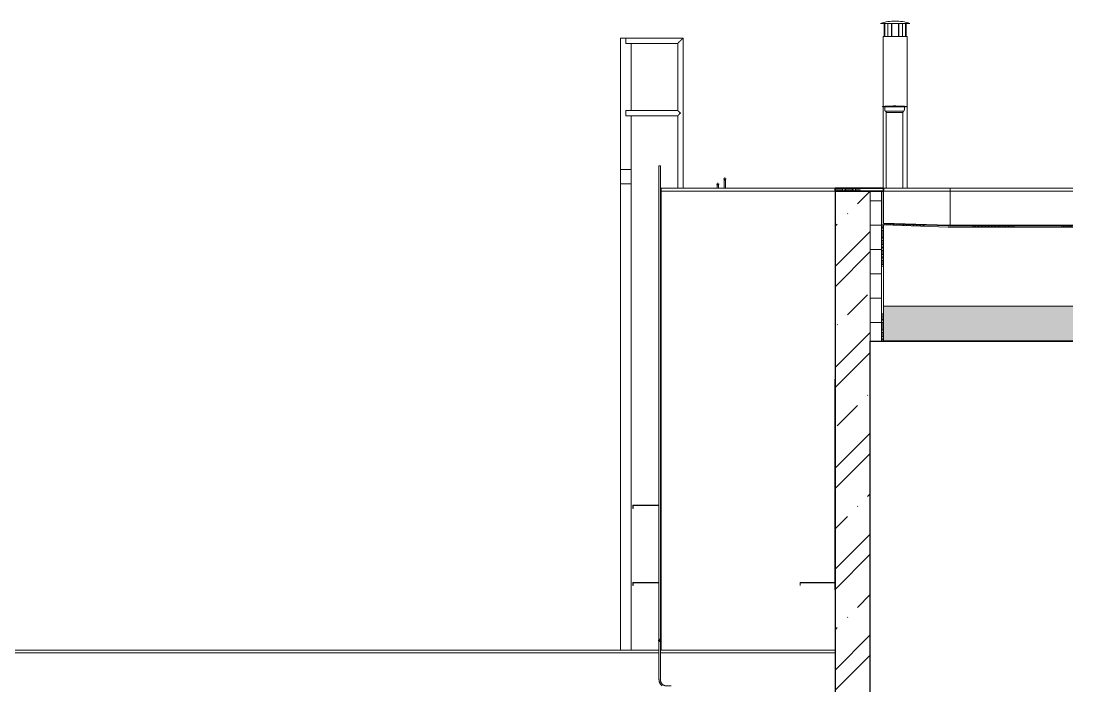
# Model space of a CAD drawing. Header units: millimetres. Extents: x -20192 to 462224, y -45352 to 20466.
# Drawn here: x 83014 to 90508, y 4685 to 9421 of the extents above; entities that cross this region are included whole.
import ezdxf

# ---------------------------------------------------------------- set-up
doc = ezdxf.new("R2010")
doc.units = ezdxf.units.MM
for name, color, linetype, lineweight in [('A-GLAZ', 151, 'Continuous', 9), ('A-ROOF', 132, 'Continuous', 9), ('A-ROOF-PATT', 132, 'Continuous', 35), ('A-WALL', 113, 'Continuous', 9), ('A-WALL-PATT', 111, 'Continuous', 25), ('E-POWR-CNDT', 130, 'Continuous', 9), ('E-POWR-CNTR', 130, 'Continuous', 9), ('E-POWR-DROP', 130, 'Continuous', 9), ('M-HVAC-CDFF', 50, 'Continuous', 9), ('Q-SPCQ', 91, 'Continuous', 9)]:
    doc.layers.add(name, color=color, linetype=linetype, lineweight=lineweight)

# ---------------------------------------------------------------- blocks, each defined once
blk = doc.blocks.new('OKNO_1k_nadsvetlik - OKNO_1k_nadsvetlik_1200 x 1500-1969479-VB3-V-Bourání')
at = {"layer": 'A-GLAZ'}
blk.add_line((18477.2, 2020), (18477.2, 3520), dxfattribs=at)
blk = doc.blocks.new('parapet_ext - parapet_ext-1802071-VB3-V-Bourání')
at = {"layer": 'Q-SPCQ'}
for p, q in [((18477.2, 2072), (18228.2, 2072)), ((18228.2, 2072), (18228.2, 2050)), ((18228.2, 2050), (18230.2, 2050)), ((18230.2, 2070), (18477.2, 2070)), ((18230.2, 2050), (18230.2, 2070))]:
    blk.add_line(p, q, dxfattribs=at)
blk = doc.blocks.new('OKNO_1k - OKNO_1k_900x1000-2034294-VB3-V-Bourání')
at = {"layer": 'A-GLAZ'}
blk.add_line((17237.3, 5920), (17237.3, 6920), dxfattribs=at)
blk = doc.blocks.new('parapet_ext - parapet_ext-1802001-VB3-V-Bourání')
at = {"layer": 'Q-SPCQ'}
for p, q in [((17224, 5972), (17038.3, 5972)), ((17038.3, 5972), (17038.3, 5950)), ((17038.3, 5950), (17040.3, 5950)), ((17040.3, 5970), (17224, 5970)), ((17040.3, 5950), (17040.3, 5970)), ((17237.3, 5972), (17233.5, 5972)), ((17233.5, 5970), (17237.3, 5970))]:
    blk.add_line(p, q, dxfattribs=at)
blk = doc.blocks.new('OKNO_2k_ - OKNO_2k_2400 x 1500-1963719-VB3-V-Bourání')
at = {"layer": 'A-GLAZ'}
blk.add_line((17237.3, 5370), (17237.3, 5920), dxfattribs=at)
blk = doc.blocks.new('parapet_ext - parapet_ext-1801991-VB3-V-Bourání')
at = {"layer": 'Q-SPCQ'}
for p, q in [((17223.9, 5422), (17038.3, 5422)), ((17038.3, 5422), (17038.3, 5400)), ((17038.3, 5400), (17040.3, 5400)), ((17040.3, 5420), (17223.9, 5420)), ((17040.3, 5400), (17040.3, 5420)), ((17237.3, 5422), (17233.5, 5422)), ((17233.5, 5420), (17237.3, 5420))]:
    blk.add_line(p, q, dxfattribs=at)
blk = doc.blocks.new('Žebřík - Standardní-1244347-VB3-V-Bourání')
at = {"layer": 'Q-SPCQ', "color": 41}
for p, q in [((16950.2, 8363.3), (16950.2, 9300)), ((16988.3, 9300), (16950.2, 9300)), ((17395.1, 9300), (16988.3, 9300)), ((16988.3, 9300), (16988.3, 9261.9)), ((17395.1, 8230), (17395.1, 9300)), ((16988.3, 9261.9), (17357, 9261.9)), ((17026.4, 9261.9), (17026.4, 8784)), ((17357, 9261.9), (17357, 8784)), ((17357, 8784), (16988.3, 8784)), ((16988.3, 8784), (16988.3, 8765)), ((16988.3, 8765), (16988.3, 8746)), ((16988.3, 8746), (17357, 8746)), ((17026.4, 8746), (17026.4, 8363.3)), ((17357, 8746), (17357, 8230)), ((16950.2, 8261.7), (16950.2, 8363.3)), ((16950.2, 8363.3), (17026.4, 8363.3)), ((17026.4, 8363.3), (17026.4, 8261.7)), ((16950.2, 4940), (16950.2, 8261.7)), ((16950.2, 8261.7), (17026.4, 8261.7)), ((17026.4, 8261.7), (17026.4, 4940))]:
    blk.add_line(p, q, dxfattribs=at)
for points, knots in [([(17395.1, 9300), (17395.1, 9300), (17394.8, 9299.7), (17393.7, 9298.6), (17392.6, 9297.5), (17391.4, 9296.3), (17390.4, 9295.3), (17389.2, 9294.1), (17387.7, 9292.6), (17385.9, 9290.8), (17384.5, 9289.4), (17383.3, 9288.2), (17382.2, 9287.1), (17381, 9285.9), (17379.8, 9284.7), (17378.5, 9283.4), (17377.3, 9282.2), (17376, 9280.9), (17374.8, 9279.7), (17373.6, 9278.5), (17372.3, 9277.2), (17371.1, 9276), (17369.9, 9274.8), (17368.7, 9273.7), (17367.6, 9272.5), (17366.5, 9271.4), (17365.5, 9270.4), (17364.1, 9269), (17362.8, 9267.8), (17361.7, 9266.6), (17360.7, 9265.6), (17359.5, 9264.4), (17358.4, 9263.3), (17357.3, 9262.2), (17357, 9261.9), (17357, 9261.9)], [0, 0, 0, 0, 0.083333, 0.125, 0.166667, 0.208333, 0.229167, 0.25, 0.291667, 0.333333, 0.354167, 0.375, 0.395833, 0.416667, 0.4375, 0.458333, 0.479167, 0.5, 0.520833, 0.541667, 0.5625, 0.583333, 0.604167, 0.625, 0.645833, 0.666667, 0.6875, 0.708333, 0.75, 0.770833, 0.791667, 0.833333, 0.875, 0.916667, 1, 1, 1, 1]), ([(17376, 8765), (17374.8, 8766.2), (17372.4, 8768.7), (17369.4, 8771.7), (17367.3, 8773.7), (17366.2, 8774.8), (17365.4, 8775.7), (17364.6, 8776.5), (17363.7, 8777.3), (17363, 8778.1), (17362.2, 8778.8), (17361.5, 8779.5), (17360.8, 8780.2), (17360.1, 8780.9), (17359.6, 8781.5), (17359, 8782.1), (17358.5, 8782.6), (17358, 8783), (17357.7, 8783.4), (17357.4, 8783.7), (17357.1, 8784), (17357, 8784), (17357, 8784)], [0, 0, 0, 0, 0.142857, 0.285714, 0.357143, 0.392857, 0.428571, 0.464286, 0.5, 0.535714, 0.571429, 0.607143, 0.642857, 0.678571, 0.714286, 0.75, 0.785714, 0.821429, 0.857143, 0.892857, 0.928571, 1, 1, 1, 1]), ([(17357, 8746), (17357, 8746), (17357.1, 8746), (17357.4, 8746.3), (17357.7, 8746.6), (17358, 8747), (17358.5, 8747.4), (17359, 8747.9), (17359.6, 8748.5), (17360.1, 8749.1), (17360.8, 8749.8), (17361.5, 8750.5), (17362.2, 8751.2), (17363, 8751.9), (17364, 8753), (17365.1, 8754), (17366.2, 8755.2), (17367.3, 8756.3), (17369.4, 8758.3), (17372.4, 8761.3), (17374.8, 8763.8), (17376, 8765)], [0, 0, 0, 0, 0.071429, 0.107143, 0.142857, 0.178571, 0.214286, 0.25, 0.285714, 0.321429, 0.357143, 0.392857, 0.428571, 0.464286, 0.5, 0.571429, 0.607143, 0.642857, 0.714286, 0.857143, 1, 1, 1, 1])]:
    blk.add_open_spline(points, degree=3, knots=knots, dxfattribs=at)
blk = doc.blocks.new('Komín1 - Komín1-1879209-VB3-V-Bourání')
at = {"layer": 'M-HVAC-CDFF'}
for p, q in [((18803.6, 9404.3), (18905.9, 9404.3)), ((18826.5, 9404.3), (18826.5, 9310)), ((18831.5, 9310), (18831.5, 9404.3)), ((18853.2, 9310), (18853.2, 9404.3)), ((18879.2, 9404.3), (18879.2, 9310)), ((18881.7, 9310), (18881.7, 9404.3)), ((18905.9, 9404.3), (19008.2, 9404.3)), ((18930.1, 9310), (18930.1, 9404.3)), ((18932.6, 9310), (18932.6, 9404.3)), ((18958.5, 9404.3), (18958.5, 9310)), ((18980.2, 9310), (18980.2, 9404.3)), ((18985.2, 9310), (18985.2, 9404.3)), ((18820.9, 9310), (18820.9, 8230)), ((18905.9, 9310), (18820.9, 9310)), ((18990.9, 9310), (18905.9, 9310)), ((18990.9, 8230), (18990.9, 9310))]:
    blk.add_line(p, q, dxfattribs=at)
at = {"layer": 'M-HVAC-CDFF', "flags": 128}
for points in [[(18802, 9404.3), (18814.8, 9408.2), (18827.7, 9411.6), (18840.7, 9414.5), (18853.8, 9416.8), (18867.1, 9418.6), (18880.3, 9419.9), (18893.7, 9420.7), (18905.9, 9420.9)], [(18905.9, 9420.9), (18919.2, 9420.6), (18932.5, 9419.8), (18945.8, 9418.5), (18959, 9416.6), (18972.2, 9414.2), (18985.2, 9411.3), (18998.1, 9407.9), (19009.7, 9404.3)]]:
    blk.add_lwpolyline(points, dxfattribs=at)
blk = doc.blocks.new('Komín2 - Komín2-1880273-VB3-V-Bourání')
at = {"layer": 'M-HVAC-CDFF'}
for p, q in [((18817.7, 8810), (18901.4, 8810)), ((18817.7, 8810), (18827.8, 8810)), ((18831.4, 8812.7), (18901.4, 8812.7)), ((18831.4, 8810), (18831.4, 8789.5)), ((18836.6, 8778.5), (18901.4, 8778.5)), ((18841.4, 8770), (18841.4, 8230)), ((18842.5, 8770), (18841.4, 8770)), ((18854.1, 8770), (18843.4, 8770)), ((18855.8, 8770), (18854.5, 8770)), ((18874, 8770), (18855.8, 8770)), ((18877.6, 8770), (18874, 8770)), ((18901.4, 8770), (18877.6, 8770)), ((18892.3, 8815.4), (18901.4, 8815.4)), ((18901.4, 8815.4), (18910.4, 8815.4)), ((18901.4, 8812.7), (18922.8, 8812.7)), ((18901.4, 8810), (18985.1, 8810)), ((18901.4, 8778.5), (18966.1, 8778.5)), ((18925.2, 8770), (18901.4, 8770)), ((18928.8, 8770), (18925.1, 8770)), ((18947, 8770), (18928.7, 8770)), ((18933.3, 8812.7), (18971.4, 8812.7)), ((18948.3, 8770), (18946.9, 8770)), ((18959.3, 8770), (18948.7, 8770)), ((18961.4, 8770), (18960.3, 8770)), ((18961.4, 8230), (18961.4, 8770)), ((18971.4, 8789.5), (18971.4, 8810)), ((18975, 8810), (18985.1, 8810))]:
    blk.add_line(p, q, dxfattribs=at)
at = {"layer": 'M-HVAC-CDFF', "flags": 128}
for points in [[(18816.4, 8810), (18816.4, 8810.1), (18816.4, 8810.2), (18816.4, 8810.3), (18816.4, 8810.4), (18816.4, 8810.5), (18816.4, 8810.6), (18816.5, 8810.8), (18816.5, 8810.9), (18816.5, 8811), (18816.6, 8811.1), (18816.6, 8811.2), (18816.7, 8811.3), (18816.7, 8811.4), (18816.8, 8811.4), (18816.8, 8811.5), (18816.9, 8811.6), (18817, 8811.7), (18817, 8811.8), (18817.1, 8811.9), (18817.2, 8812), (18817.3, 8812), (18817.4, 8812.1), (18817.4, 8812.2), (18817.5, 8812.2), (18817.6, 8812.3), (18817.7, 8812.3), (18817.8, 8812.4), (18817.9, 8812.4), (18818, 8812.5), (18818.1, 8812.5), (18818.2, 8812.6), (18818.3, 8812.6), (18818.4, 8812.6), (18818.5, 8812.7), (18818.6, 8812.7), (18818.7, 8812.7), (18818.8, 8812.7), (18819, 8812.7), (18819.1, 8812.7), (18819.1, 8812.7)], [(18819.1, 8812.7), (18819.2, 8812.7), (18819.4, 8812.7), (18819.7, 8812.7), (18820.1, 8812.7), (18820.7, 8812.7), (18821.4, 8812.7), (18822.3, 8812.7), (18823.3, 8812.7), (18824.4, 8812.7), (18825.6, 8812.7), (18826.9, 8812.7), (18828.4, 8812.7), (18830, 8812.7), (18831.7, 8812.7), (18833.5, 8812.7), (18835.4, 8812.7), (18836.7, 8812.7)], [(18901.4, 8812.7), (18898.1, 8812.7), (18894.8, 8812.7), (18891.5, 8812.7), (18888.3, 8812.7), (18885, 8812.7), (18881.8, 8812.7), (18878.6, 8812.7), (18875.5, 8812.7), (18872.4, 8812.7), (18869.3, 8812.7), (18866.3, 8812.7), (18863.4, 8812.7), (18860.5, 8812.7), (18857.7, 8812.7), (18854.9, 8812.7), (18852.2, 8812.7), (18849.6, 8812.7), (18847.1, 8812.7), (18844.7, 8812.7), (18842.3, 8812.7), (18840.1, 8812.7), (18838, 8812.7), (18835.9, 8812.7), (18834, 8812.7), (18832.1, 8812.7), (18830.4, 8812.7), (18828.8, 8812.7), (18827.3, 8812.7), (18825.9, 8812.7), (18824.7, 8812.7), (18823.6, 8812.7), (18822.5, 8812.7), (18821.7, 8812.7), (18820.9, 8812.7), (18820.3, 8812.7), (18819.8, 8812.7), (18819.4, 8812.7), (18819.2, 8812.7), (18819.1, 8812.7), (18819.1, 8812.7)], [(18831.4, 8812.7), (18831.4, 8812.8), (18831.4, 8812.9), (18831.4, 8813), (18831.4, 8813.2), (18831.4, 8813.3), (18831.4, 8813.4), (18831.5, 8813.5), (18831.5, 8813.6), (18831.5, 8813.7), (18831.6, 8813.8), (18831.6, 8813.9), (18831.7, 8814), (18831.7, 8814.1), (18831.8, 8814.2), (18831.8, 8814.3), (18831.9, 8814.3), (18832, 8814.4), (18832, 8814.5), (18832.1, 8814.6), (18832.2, 8814.7), (18832.3, 8814.7), (18832.4, 8814.8), (18832.4, 8814.9), (18832.5, 8814.9), (18832.6, 8815), (18832.7, 8815.1), (18832.8, 8815.1), (18832.9, 8815.2), (18833, 8815.2), (18833.1, 8815.3), (18833.2, 8815.3), (18833.3, 8815.3), (18833.4, 8815.4), (18833.5, 8815.4), (18833.6, 8815.4), (18833.7, 8815.4), (18833.8, 8815.4), (18834, 8815.4), (18834.1, 8815.4), (18834.1, 8815.4)], [(18836.6, 8778.5), (18836.2, 8778.9), (18835.8, 8779.2), (18835.4, 8779.6), (18835, 8780), (18834.6, 8780.5), (18834.3, 8780.9), (18833.9, 8781.4), (18833.6, 8781.8), (18833.3, 8782.3), (18833.1, 8782.8), (18832.8, 8783.3), (18832.6, 8783.8), (18832.3, 8784.4), (18832.1, 8784.9), (18832, 8785.4), (18831.8, 8786), (18831.7, 8786.5), (18831.6, 8787.1), (18831.5, 8787.6), (18831.4, 8788.2), (18831.4, 8788.8), (18831.4, 8789.3), (18831.4, 8789.5)], [(18834.1, 8815.4), (18834.1, 8815.4), (18834.3, 8815.4), (18834.6, 8815.4), (18834.9, 8815.4), (18835.4, 8815.4), (18836, 8815.4), (18836.7, 8815.4), (18837.5, 8815.4), (18838.4, 8815.4), (18839.4, 8815.4), (18840.5, 8815.4), (18841.7, 8815.4), (18843, 8815.4), (18844.4, 8815.4), (18845.8, 8815.4), (18847.4, 8815.4), (18849.1, 8815.4), (18850.8, 8815.4), (18852.6, 8815.4), (18854.5, 8815.4), (18856.5, 8815.4), (18858.5, 8815.4), (18860.6, 8815.4), (18862.8, 8815.4), (18865, 8815.4), (18867.3, 8815.4), (18869.7, 8815.4), (18872.1, 8815.4), (18874.5, 8815.4), (18877, 8815.4), (18879.5, 8815.4), (18882.1, 8815.4), (18884.7, 8815.4), (18887.3, 8815.4), (18889.9, 8815.4), (18892.3, 8815.4)], [(18901.4, 8815.4), (18898.7, 8815.4), (18896, 8815.4), (18893.3, 8815.4), (18890.7, 8815.4), (18888, 8815.4), (18885.4, 8815.4), (18882.8, 8815.4), (18880.2, 8815.4), (18877.7, 8815.4), (18875.2, 8815.4), (18872.7, 8815.4), (18870.3, 8815.4), (18867.9, 8815.4), (18865.6, 8815.4), (18863.4, 8815.4), (18861.2, 8815.4), (18859.1, 8815.4), (18857, 8815.4), (18855, 8815.4), (18853.1, 8815.4), (18851.3, 8815.4), (18849.5, 8815.4), (18847.8, 8815.4), (18846.3, 8815.4), (18844.8, 8815.4), (18843.3, 8815.4), (18842, 8815.4), (18840.8, 8815.4), (18839.7, 8815.4), (18838.7, 8815.4), (18837.7, 8815.4), (18836.9, 8815.4), (18836.2, 8815.4), (18835.6, 8815.4), (18835.1, 8815.4), (18834.7, 8815.4), (18834.4, 8815.4), (18834.2, 8815.4), (18834.1, 8815.4), (18834.1, 8815.4)], [(18841.4, 8770), (18841.4, 8770.4), (18841.3, 8770.8), (18841.3, 8771.2), (18841.2, 8771.6), (18841.2, 8772), (18841.1, 8772.4), (18841, 8772.8), (18840.9, 8773.1), (18840.7, 8773.5), (18840.6, 8773.9), (18840.4, 8774.3), (18840.2, 8774.6), (18840, 8775), (18839.8, 8775.3), (18839.6, 8775.6), (18839.4, 8776), (18839.1, 8776.3), (18838.9, 8776.6), (18838.6, 8776.9), (18838.3, 8777.2), (18838, 8777.4), (18837.7, 8777.7), (18837.4, 8778), (18837.1, 8778.2), (18836.8, 8778.4), (18836.6, 8778.5)], [(18890.9, 8815.4), (18891.9, 8815.8), (18892.8, 8816.2), (18893.7, 8816.5), (18894.7, 8816.8), (18895.7, 8817.1), (18896.6, 8817.3), (18897.6, 8817.4), (18898.6, 8817.6), (18899.6, 8817.7), (18900.6, 8817.7), (18901.4, 8817.7)], [(18901.4, 8817.7), (18902.4, 8817.7), (18903.4, 8817.6), (18904.4, 8817.5), (18905.4, 8817.4), (18906.3, 8817.2), (18907.3, 8817), (18908.3, 8816.7), (18909.2, 8816.5), (18910.2, 8816.1), (18911.1, 8815.7), (18911.8, 8815.4)], [(18968.6, 8815.4), (18968.6, 8815.4), (18968.4, 8815.4), (18968.2, 8815.4), (18967.8, 8815.4), (18967.3, 8815.4), (18966.7, 8815.4), (18966, 8815.4), (18965.2, 8815.4), (18964.3, 8815.4), (18963.3, 8815.4), (18962.2, 8815.4), (18961, 8815.4), (18959.8, 8815.4), (18958.4, 8815.4), (18956.9, 8815.4), (18955.3, 8815.4), (18953.7, 8815.4), (18952, 8815.4), (18950.1, 8815.4), (18948.2, 8815.4), (18946.3, 8815.4), (18944.2, 8815.4), (18942.1, 8815.4), (18940, 8815.4), (18937.7, 8815.4), (18935.4, 8815.4), (18933.1, 8815.4), (18930.7, 8815.4), (18928.2, 8815.4), (18925.7, 8815.4), (18923.2, 8815.4), (18920.7, 8815.4), (18918.1, 8815.4), (18915.4, 8815.4), (18912.8, 8815.4), (18910.1, 8815.4), (18907.5, 8815.4), (18904.8, 8815.4), (18902.1, 8815.4), (18901.4, 8815.4)], [(18983.6, 8812.7), (18983.6, 8812.7), (18983.4, 8812.7), (18983.1, 8812.7), (18982.6, 8812.7), (18982, 8812.7), (18981.3, 8812.7), (18980.4, 8812.7), (18979.5, 8812.7), (18978.4, 8812.7), (18977.2, 8812.7), (18975.8, 8812.7), (18974.4, 8812.7), (18972.8, 8812.7), (18971.1, 8812.7), (18969.3, 8812.7), (18967.4, 8812.7), (18965.3, 8812.7), (18963.2, 8812.7), (18961, 8812.7), (18958.7, 8812.7), (18956.3, 8812.7), (18953.8, 8812.7), (18951.2, 8812.7), (18948.6, 8812.7), (18945.8, 8812.7), (18943, 8812.7), (18940.2, 8812.7), (18937.2, 8812.7), (18934.2, 8812.7), (18931.2, 8812.7), (18928.1, 8812.7), (18925, 8812.7), (18921.8, 8812.7), (18918.6, 8812.7), (18915.4, 8812.7), (18912.1, 8812.7), (18908.8, 8812.7), (18905.5, 8812.7), (18902.3, 8812.7), (18901.4, 8812.7)], [(18910.4, 8815.4), (18912.1, 8815.4), (18914.7, 8815.4), (18917.4, 8815.4), (18920, 8815.4), (18922.5, 8815.4), (18925.1, 8815.4), (18927.6, 8815.4), (18930, 8815.4), (18932.4, 8815.4), (18934.8, 8815.4), (18937.1, 8815.4), (18939.4, 8815.4), (18941.5, 8815.4), (18943.7, 8815.4), (18945.7, 8815.4), (18947.7, 8815.4), (18949.6, 8815.4), (18951.5, 8815.4), (18953.2, 8815.4), (18954.9, 8815.4), (18956.5, 8815.4), (18958, 8815.4), (18959.4, 8815.4), (18960.7, 8815.4), (18961.9, 8815.4), (18963.1, 8815.4), (18964.1, 8815.4), (18965, 8815.4), (18965.8, 8815.4), (18966.5, 8815.4), (18967.2, 8815.4), (18967.7, 8815.4), (18968.1, 8815.4), (18968.4, 8815.4), (18968.6, 8815.4), (18968.6, 8815.4), (18968.6, 8815.4)], [(18966.1, 8778.5), (18965.8, 8778.3), (18965.4, 8778), (18965.1, 8777.8), (18964.8, 8777.5), (18964.5, 8777.3), (18964.2, 8777), (18963.9, 8776.7), (18963.7, 8776.4), (18963.4, 8776.1), (18963.2, 8775.8), (18963, 8775.4), (18962.8, 8775.1), (18962.6, 8774.7), (18962.4, 8774.4), (18962.2, 8774), (18962.1, 8773.7), (18961.9, 8773.3), (18961.8, 8772.9), (18961.7, 8772.5), (18961.6, 8772.1), (18961.5, 8771.7), (18961.5, 8771.3), (18961.4, 8770.9), (18961.4, 8770.5), (18961.4, 8770.1), (18961.4, 8770)], [(18971.4, 8789.5), (18971.4, 8788.9), (18971.3, 8788.4), (18971.3, 8787.8), (18971.2, 8787.3), (18971.1, 8786.7), (18971, 8786.2), (18970.8, 8785.6), (18970.7, 8785.1), (18970.5, 8784.5), (18970.3, 8784), (18970, 8783.5), (18969.8, 8783), (18969.5, 8782.5), (18969.2, 8782), (18968.9, 8781.5), (18968.6, 8781.1), (18968.2, 8780.6), (18967.9, 8780.2), (18967.5, 8779.8), (18967.1, 8779.4), (18966.7, 8779), (18966.2, 8778.6), (18966.1, 8778.5)], [(18966.8, 8812.7), (18968.8, 8812.7), (18970.6, 8812.7), (18972.3, 8812.7), (18973.9, 8812.7), (18975.4, 8812.7), (18976.8, 8812.7), (18978.1, 8812.7), (18979.2, 8812.7), (18980.2, 8812.7), (18981.1, 8812.7), (18981.8, 8812.7), (18982.5, 8812.7), (18982.9, 8812.7), (18983.3, 8812.7), (18983.5, 8812.7), (18983.6, 8812.7), (18983.6, 8812.7)], [(18968.6, 8815.4), (18968.8, 8815.4), (18968.9, 8815.4), (18969, 8815.4), (18969.1, 8815.4), (18969.2, 8815.4), (18969.3, 8815.4), (18969.4, 8815.3), (18969.5, 8815.3), (18969.6, 8815.3), (18969.7, 8815.2), (18969.8, 8815.2), (18969.9, 8815.1), (18970, 8815.1), (18970.1, 8815), (18970.2, 8815), (18970.3, 8814.9), (18970.4, 8814.8), (18970.4, 8814.8), (18970.5, 8814.7), (18970.6, 8814.6), (18970.7, 8814.5), (18970.7, 8814.5), (18970.8, 8814.4), (18970.9, 8814.3), (18970.9, 8814.2), (18971, 8814.1), (18971, 8814), (18971.1, 8813.9), (18971.1, 8813.8), (18971.2, 8813.7), (18971.2, 8813.6), (18971.3, 8813.5), (18971.3, 8813.4), (18971.3, 8813.3), (18971.3, 8813.2), (18971.3, 8813.1), (18971.4, 8813), (18971.4, 8812.9), (18971.4, 8812.7), (18971.4, 8812.7)], [(18983.6, 8812.7), (18983.8, 8812.7), (18983.9, 8812.7), (18984, 8812.7), (18984.1, 8812.7), (18984.2, 8812.7), (18984.3, 8812.6), (18984.4, 8812.6), (18984.5, 8812.6), (18984.6, 8812.5), (18984.7, 8812.5), (18984.8, 8812.5), (18984.9, 8812.4), (18985, 8812.4), (18985.1, 8812.3), (18985.2, 8812.2), (18985.3, 8812.2), (18985.4, 8812.1), (18985.4, 8812), (18985.5, 8812), (18985.6, 8811.9), (18985.7, 8811.8), (18985.7, 8811.7), (18985.8, 8811.6), (18985.9, 8811.6), (18985.9, 8811.5), (18986, 8811.4), (18986, 8811.3), (18986.1, 8811.2), (18986.1, 8811.1), (18986.2, 8811), (18986.2, 8810.9), (18986.3, 8810.8), (18986.3, 8810.7), (18986.3, 8810.6), (18986.3, 8810.5), (18986.3, 8810.4), (18986.4, 8810.2), (18986.4, 8810.1), (18986.4, 8810), (18986.4, 8810)]]:
    blk.add_lwpolyline(points, dxfattribs=at)

msp = doc.modelspace()

# ---------------------------------------------------------------- hatches: boundary and pattern name
at = {"layer": 'A-ROOF-PATT', "lineweight": 9}
h = msp.add_hatch(dxfattribs=at)
h.set_pattern_fill('FP_43', color=41, angle=-90, style=0, pattern_type=2)
h.set_pattern_definition([(270, (93138, 8230), (1270, 8e-14), []), (270, (93148.1, 8230), (1270, 8e-14), []), (270, (93158.3, 8230), (1270, 8e-14), []), (270, (93168.5, 8230), (1270, 8e-14), []), (270, (93178.6, 8230), (1270, 8e-14), []), (270, (93188.8, 8230), (1270, 8e-14), []), (270, (93199, 8230), (1270, 8e-14), []), (270, (93209.1, 8230), (1270, 8e-14), []), (270, (93219.3, 8230), (1270, 8e-14), []), (270, (93229.4, 8230), (1270, 8e-14), []), (270, (93239.6, 8230), (1270, 8e-14), []), (270, (93249.7, 8230), (1270, 8e-14), []), (270, (93259.9, 8230), (1270, 8e-14), []), (270, (93270.1, 8230), (1270, 8e-14), []), (270, (93280.2, 8230), (1270, 8e-14), []), (270, (93290.4, 8230), (1270, 8e-14), []), (270, (93300.5, 8230), (1270, 8e-14), []), (270, (93310.7, 8230), (1270, 8e-14), []), (270, (93320.9, 8230), (1270, 8e-14), []), (270, (93331, 8230), (1270, 8e-14), []), (270, (93341.2, 8230), (1270, 8e-14), []), (270, (93351.3, 8230), (1270, 8e-14), []), (270, (93361.5, 8230), (1270, 8e-14), []), (270, (93371.7, 8230), (1270, 8e-14), []), (270, (93381.8, 8230), (1270, 8e-14), []), (270, (93392, 8230), (1270, 8e-14), []), (270, (93402.1, 8230), (1270, 8e-14), []), (270, (93412.3, 8230), (1270, 8e-14), []), (270, (93422.5, 8230), (1270, 8e-14), []), (270, (93432.6, 8230), (1270, 8e-14), []), (270, (93773, 8230), (1270, 8e-14), []), (270, (93783.1, 8230), (1270, 8e-14), []), (270, (93793.3, 8230), (1270, 8e-14), []), (270, (93803.5, 8230), (1270, 8e-14), []), (270, (93813.6, 8230), (1270, 8e-14), []), (270, (93823.8, 8230), (1270, 8e-14), []), (270, (93834, 8230), (1270, 8e-14), []), (270, (93844.1, 8230), (1270, 8e-14), []), (270, (93854.3, 8230), (1270, 8e-14), []), (270, (93864.4, 8230), (1270, 8e-14), []), (270, (93874.6, 8230), (1270, 8e-14), []), (270, (93884.7, 8230), (1270, 8e-14), []), (270, (93894.9, 8230), (1270, 8e-14), []), (270, (93905.1, 8230), (1270, 8e-14), []), (270, (93915.2, 8230), (1270, 8e-14), []), (270, (93925.4, 8230), (1270, 8e-14), []), (270, (93935.5, 8230), (1270, 8e-14), []), (270, (93945.7, 8230), (1270, 8e-14), []), (270, (93955.9, 8230), (1270, 8e-14), []), (270, (93966, 8230), (1270, 8e-14), []), (270, (93976.2, 8230), (1270, 8e-14), []), (270, (93986.3, 8230), (1270, 8e-14), []), (270, (93996.5, 8230), (1270, 8e-14), []), (270, (94006.7, 8230), (1270, 8e-14), []), (270, (94016.8, 8230), (1270, 8e-14), []), (270, (94027, 8230), (1270, 8e-14), []), (270, (94037.1, 8230), (1270, 8e-14), []), (270, (94047.3, 8230), (1270, 8e-14), []), (270, (94057.5, 8230), (1270, 8e-14), []), (270, (94067.6, 8230), (1270, 8e-14), [])])
h.paths.add_polyline_path([(89158.3, 8210), (89158.3, 8230), (88813.3, 8230), (88813.3, 8210), (89155.1, 8210)])
h = msp.add_hatch(dxfattribs=at)
h.set_pattern_fill('FP_40', color=256, angle=-90, style=0, pattern_type=2)
h.set_pattern_definition([(272.231, (96788, 7838.8), (1269.04, 49.44), []), (272.231, (96798.1, 7839.2), (1269.04, 49.44), []), (272.231, (96808.3, 7839.6), (1269.04, 49.44), []), (272.231, (96818.4, 7840), (1269.04, 49.44), []), (272.231, (96828.6, 7840.4), (1269.04, 49.44), []), (272.231, (96838.7, 7840.8), (1269.04, 49.44), []), (272.231, (96848.9, 7841.2), (1269.04, 49.44), []), (272.231, (96859, 7841.6), (1269.04, 49.44), []), (272.231, (96869.2, 7842), (1269.04, 49.44), []), (272.231, (96879.3, 7842.4), (1269.04, 49.44), []), (272.231, (96889.5, 7842.8), (1269.04, 49.44), []), (272.231, (96899.6, 7843.2), (1269.04, 49.44), []), (272.231, (96909.8, 7843.6), (1269.04, 49.44), []), (272.231, (96920, 7844), (1269.04, 49.44), []), (272.231, (96930.1, 7844.3), (1269.04, 49.44), []), (272.231, (96940.2, 7844.7), (1269.04, 49.44), []), (272.231, (96950.4, 7845.1), (1269.04, 49.44), []), (272.231, (96960.5, 7845.5), (1269.04, 49.44), []), (272.231, (96970.7, 7845.9), (1269.04, 49.44), []), (272.231, (96980.9, 7846.3), (1269.04, 49.44), []), (272.231, (96991, 7846.7), (1269.04, 49.44), []), (272.231, (97001.2, 7847.1), (1269.04, 49.44), []), (272.231, (97011.3, 7847.5), (1269.04, 49.44), []), (272.231, (97021.5, 7847.9), (1269.04, 49.44), []), (272.231, (97031.6, 7848.3), (1269.04, 49.44), []), (272.231, (97041.8, 7848.7), (1269.04, 49.44), []), (272.231, (97051.9, 7849.1), (1269.04, 49.44), []), (272.231, (97062.1, 7849.5), (1269.04, 49.44), []), (272.231, (97072.2, 7849.9), (1269.04, 49.44), []), (272.231, (97082.4, 7850.3), (1269.04, 49.44), []), (272.231, (97422.5, 7863.5), (1269.04, 49.44), []), (272.231, (97432.6, 7863.9), (1269.04, 49.44), []), (272.231, (97442.8, 7864.3), (1269.04, 49.44), []), (272.231, (97452.9, 7864.7), (1269.04, 49.44), []), (272.231, (97463.1, 7865.1), (1269.04, 49.44), []), (272.231, (97473.2, 7865.5), (1269.04, 49.44), []), (272.231, (97483.4, 7865.9), (1269.04, 49.44), []), (272.231, (97493.5, 7866.3), (1269.04, 49.44), []), (272.231, (97503.7, 7866.7), (1269.04, 49.44), []), (272.231, (97513.8, 7867.1), (1269.04, 49.44), []), (272.231, (97524, 7867.5), (1269.04, 49.44), []), (272.231, (97534.2, 7867.9), (1269.04, 49.44), []), (272.231, (97544.3, 7868.3), (1269.04, 49.44), []), (272.231, (97554.5, 7868.7), (1269.04, 49.44), []), (272.231, (97564.6, 7869.1), (1269.04, 49.44), []), (272.231, (97574.8, 7869.5), (1269.04, 49.44), []), (272.231, (97584.9, 7869.9), (1269.04, 49.44), []), (272.231, (97595.1, 7870.3), (1269.04, 49.44), []), (272.231, (97605.2, 7870.6), (1269.04, 49.44), []), (272.231, (97615.4, 7871), (1269.04, 49.44), []), (272.231, (97625.5, 7871.4), (1269.04, 49.44), []), (272.231, (97635.7, 7871.8), (1269.04, 49.44), []), (272.231, (97645.8, 7872.2), (1269.04, 49.44), []), (272.231, (97656, 7872.6), (1269.04, 49.44), []), (272.231, (97666.1, 7873), (1269.04, 49.44), []), (272.231, (97676.3, 7873.4), (1269.04, 49.44), []), (272.231, (97686.4, 7873.8), (1269.04, 49.44), []), (272.231, (97696.6, 7874.2), (1269.04, 49.44), []), (272.231, (97706.7, 7874.6), (1269.04, 49.44), []), (272.231, (97716.9, 7875), (1269.04, 49.44), [])])
h.paths.add_polyline_path([(90507.7, 7953.5), (90507.7, 7963.5), (89606, 7963.9), (89158.3, 7978.2), (89158.3, 7968.2), (89619.9, 7953.5)])
at = {"layer": 'A-ROOF-PATT'}
msp.add_hatch(color=256, dxfattribs=at).paths.add_polyline_path([(89606, 7140), (90507.7, 7140), (90507.7, 7390), (89158.3, 7390), (89158.3, 7140)])
at = {"layer": 'A-WALL-PATT', "lineweight": 9}
h = msp.add_hatch(dxfattribs=at)
h.set_pattern_fill('FP_39', color=256, angle=225, style=0, pattern_type=2)
h.set_pattern_definition([(45, (140051.8, -4e-10), (-359.21, 359.21), []), (45, (140195.47, -4e-10), (-359.21, 359.21), []), (45, (140482.84, -4e-10), (-215.526, 502.8943), [203.2, -101.6, 3.353, -98.247])])
h.paths.add_polyline_path([(88813.3, 4220), (89063.3, 4220), (89063.3, 8210), (88813.3, 8210), (88813.3, 4343.5)])
h = msp.add_hatch(dxfattribs=at)
h.set_pattern_fill('FP_41', color=256, style=0, pattern_type=2)
h.set_pattern_definition([(0, (140051.79, 0), (150, 86.6), [100, -200]), (60, (140151.79, 0), (0.0022, 173.20381), [100, -200]), (300, (140151.79, 0), (149.9978, -86.60381), [100, -200])])
h.paths.add_polyline_path([(89143.3, 7140), (89143.3, 8210), (89063.3, 8210), (89063.3, 7140)])
h = msp.add_hatch(dxfattribs=at)
h.set_pattern_fill('FP_42', color=256, angle=270, style=0, pattern_type=2)
h.set_pattern_definition([(180, (89158.3, 8604.6), (-2e-13, -1270), []), (180, (89158.3, 8594.5), (-2e-13, -1270), []), (180, (89158.3, 8584.3), (-2e-13, -1270), []), (180, (89158.3, 8574.2), (-2e-13, -1270), []), (180, (89158.3, 8564), (-2e-13, -1270), []), (180, (89158.3, 8553.8), (-2e-13, -1270), []), (180, (89158.3, 8543.7), (-2e-13, -1270), []), (180, (89158.3, 8533.5), (-2e-13, -1270), []), (180, (89158.3, 8523.4), (-2e-13, -1270), []), (180, (89158.3, 8513.2), (-2e-13, -1270), []), (180, (89158.3, 8503), (-2e-13, -1270), []), (180, (89158.3, 8492.9), (-2e-13, -1270), []), (180, (89158.3, 8482.7), (-2e-13, -1270), []), (180, (89158.3, 8472.6), (-2e-13, -1270), []), (180, (89158.3, 8462.4), (-2e-13, -1270), []), (180, (89158.3, 8452.2), (-2e-13, -1270), []), (180, (89158.3, 8442.1), (-2e-13, -1270), []), (180, (89158.3, 8431.9), (-2e-13, -1270), []), (180, (89158.3, 8421.8), (-2e-13, -1270), []), (180, (89158.3, 8411.6), (-2e-13, -1270), []), (180, (89158.3, 8401.4), (-2e-13, -1270), []), (180, (89158.3, 8391.3), (-2e-13, -1270), []), (180, (89158.3, 8381.1), (-2e-13, -1270), []), (180, (89158.3, 8371), (-2e-13, -1270), []), (180, (89158.3, 8360.8), (-2e-13, -1270), []), (180, (89158.3, 8350.6), (-2e-13, -1270), []), (180, (89158.3, 8340.5), (-2e-13, -1270), []), (180, (89158.3, 8330.3), (-2e-13, -1270), []), (180, (89158.3, 8320.2), (-2e-13, -1270), []), (180, (89158.3, 8310), (-2e-13, -1270), []), (180, (89158.3, 7969.6), (-2e-13, -1270), []), (180, (89158.3, 7959.5), (-2e-13, -1270), []), (180, (89158.3, 7949.3), (-2e-13, -1270), []), (180, (89158.3, 7939.2), (-2e-13, -1270), []), (180, (89158.3, 7929), (-2e-13, -1270), []), (180, (89158.3, 7918.8), (-2e-13, -1270), []), (180, (89158.3, 7908.7), (-2e-13, -1270), []), (180, (89158.3, 7898.5), (-2e-13, -1270), []), (180, (89158.3, 7888.4), (-2e-13, -1270), []), (180, (89158.3, 7878.2), (-2e-13, -1270), []), (180, (89158.3, 7868), (-2e-13, -1270), []), (180, (89158.3, 7857.9), (-2e-13, -1270), []), (180, (89158.3, 7847.7), (-2e-13, -1270), []), (180, (89158.3, 7837.6), (-2e-13, -1270), []), (180, (89158.3, 7827.4), (-2e-13, -1270), []), (180, (89158.3, 7817.2), (-2e-13, -1270), []), (180, (89158.3, 7807.1), (-2e-13, -1270), []), (180, (89158.3, 7796.9), (-2e-13, -1270), []), (180, (89158.3, 7786.8), (-2e-13, -1270), []), (180, (89158.3, 7776.6), (-2e-13, -1270), []), (180, (89158.3, 7766.4), (-2e-13, -1270), []), (180, (89158.3, 7756.3), (-2e-13, -1270), []), (180, (89158.3, 7746.1), (-2e-13, -1270), []), (180, (89158.3, 7736), (-2e-13, -1270), []), (180, (89158.3, 7725.8), (-2e-13, -1270), []), (180, (89158.3, 7715.6), (-2e-13, -1270), []), (180, (89158.3, 7705.5), (-2e-13, -1270), []), (180, (89158.3, 7695.3), (-2e-13, -1270), []), (180, (89158.3, 7685.2), (-2e-13, -1270), []), (180, (89158.3, 7675), (-2e-13, -1270), [])])
h.paths.add_polyline_path([(89155.1, 7140), (89158.3, 7140), (89158.3, 8210), (89143.3, 8210), (89143.3, 7140)])
at = {"layer": 'E-POWR-DROP'}
for points in [[(87977.8, 8253.5), (87980.3, 8254.6), (87982.2, 8256), (87982.7, 8259.8), (87980.3, 8262.8), (87976.6, 8263.3), (87974.3, 8262), (87972.8, 8258.5), (87974.3, 8254.9), (87976.6, 8253.6)], [(88027.8, 8291.2), (88030.3, 8292.3), (88032.3, 8294.3), (88032.7, 8297.5), (88030.3, 8300.6), (88026.6, 8301.1), (88024.3, 8299.8), (88022.8, 8296.2), (88024.3, 8292.7), (88026.6, 8291.4)], [(87563.8, 5004.6), (87566.3, 5005.7), (87568.2, 5007.1), (87568.7, 5010.9), (87566.3, 5013.9), (87562.6, 5014.4), (87560.3, 5013.1), (87558.8, 5009.6), (87560.3, 5006.1), (87562.6, 5004.8)]]:
    msp.add_hatch(color=41, dxfattribs=at).paths.add_polyline_path(points)

# ---------------------------------------------------------------- linework, layer by layer
at = {"layer": 'A-ROOF', "color": 41}
for p, q in [((87573.5, 8230), (87573.5, 8210)), ((87573.5, 8230), (88813.3, 8230)), ((88813.3, 8210), (87573.5, 8210)), ((89158.3, 8230), (90507.7, 8230)), ((89633.9, 8210), (89633.9, 8230)), ((75609.6, 4940), (87559, 4940)), ((87568.5, 4940), (88813.3, 4940))]:
    msp.add_line(p, q, dxfattribs=at)
at = {"layer": 'A-ROOF', "color": 40, "lineweight": 35}
for p, q in [((89158.3, 8230), (88813.3, 8230)), ((88813.3, 8230), (88813.3, 8210)), ((88813.3, 8210), (89158.3, 8210)), ((89158.3, 8210), (89158.3, 8230))]:
    msp.add_line(p, q, dxfattribs=at)
at = {"layer": 'A-ROOF', "lineweight": 35}
for p, q in [((89619.8, 7963.5), (89158.3, 7978.2)), ((90507.7, 7963.5), (89619.8, 7963.5)), ((89158.3, 7140), (90507.7, 7140))]:
    msp.add_line(p, q, dxfattribs=at)
at = {"layer": 'A-ROOF'}
for p, q in [((89619.9, 7953.5), (89158.3, 7968.2)), ((89158.3, 7968.2), (89158.3, 7140)), ((90507.7, 7953.5), (89619.9, 7953.5)), ((89158.3, 7390), (90507.7, 7390))]:
    msp.add_line(p, q, dxfattribs=at)
at = {"layer": 'A-WALL'}
for p, q in [((87573.5, 8210), (87573.5, 4940)), ((89063.3, 7140), (89063.3, 8210)), ((89143.3, 8210), (89143.3, 7140)), ((90507.7, 8210), (89158.3, 8210)), ((89633.9, 8210), (89633.9, 7963.5))]:
    msp.add_line(p, q, dxfattribs=at)
at = {"layer": 'A-WALL', "lineweight": 25}
for p, q in [((88813.3, 8210), (88813.3, 870)), ((89158.3, 7978.2), (89158.3, 8210)), ((89063.3, 4220), (89063.3, 7140)), ((89063.3, 7140), (89158.3, 7140))]:
    msp.add_line(p, q, dxfattribs=at)
at = {"layer": 'A-WALL', "color": 41}
for p, q in [((87559, 4920), (75609.6, 4920)), ((88813.3, 4920), (87568.7, 4920))]:
    msp.add_line(p, q, dxfattribs=at)
at = {"layer": 'E-POWR-CNDT', "color": 41}
for p, q in [((87558.8, 8389.6), (87558.8, 5092.1)), ((87568.8, 8389.6), (87558.8, 8389.6)), ((87568.8, 5092.1), (87568.8, 8389.6)), ((88022.8, 8276.2), (88022.8, 8243.7)), ((88022.8, 8243.7), (88022.8, 8230)), ((88032.8, 8243.7), (88032.8, 8276.2)), ((88032.8, 8230), (88032.8, 8243.7)), ((87558.8, 5092.1), (87558.8, 5059.6)), ((87568.8, 5059.6), (87568.8, 5092.1)), ((87558.8, 4959.6), (87558.8, 4927.1)), ((87568.8, 4927.1), (87568.8, 4959.6)), ((87558.8, 4927.1), (87558.8, 4762.5)), ((87568.8, 4762.5), (87568.8, 4927.1)), ((87558.8, 4762.5), (87558.8, 4730)), ((87568.8, 4730), (87568.8, 4762.5)), ((87646.4, 4685), (87613.8, 4685))]:
    msp.add_line(p, q, dxfattribs=at)
at = {"layer": 'E-POWR-CNDT', "color": 41, "flags": 128}
for points in [[(87972.8, 8230), (87972.8, 8231.6), (87972.8, 8233.3), (87972.8, 8235), (87972.8, 8236.7), (87972.8, 8238.3), (87972.8, 8239.9), (87972.8, 8241.4), (87972.8, 8242.9), (87972.8, 8244.3), (87972.8, 8245.7), (87972.8, 8247), (87972.8, 8248.2), (87972.8, 8249.4), (87972.8, 8250.5), (87972.8, 8251.6), (87972.8, 8252.6), (87972.8, 8253.5), (87972.8, 8254.3), (87972.8, 8255.1), (87972.8, 8255.8), (87972.8, 8256.4), (87972.8, 8256.9), (87972.8, 8257.4)], [(87973, 8259.9), (87973.1, 8260), (87973.2, 8260.2), (87973.2, 8260.4), (87973.3, 8260.6), (87973.4, 8260.8)], [(87982.8, 8256.5), (87982.8, 8255.9), (87982.8, 8255.3), (87982.8, 8254.5), (87982.8, 8253.7), (87982.8, 8252.8), (87982.8, 8251.9), (87982.8, 8250.8), (87982.8, 8249.7), (87982.8, 8248.6), (87982.8, 8247.3), (87982.8, 8246.1), (87982.8, 8244.7), (87982.8, 8243.3), (87982.8, 8241.8), (87982.8, 8240.3), (87982.8, 8238.8), (87982.8, 8237.1), (87982.8, 8235.5), (87982.8, 8233.8), (87982.8, 8232), (87982.8, 8230.3)], [(88022.8, 8276.2), (88022.8, 8277), (88022.8, 8277.8), (88022.8, 8278.6), (88022.8, 8279.4), (88022.8, 8280.2), (88022.8, 8281), (88022.8, 8281.8), (88022.8, 8282.5), (88022.8, 8283.3), (88022.8, 8284), (88022.8, 8284.8), (88022.8, 8285.5), (88022.8, 8286.2), (88022.8, 8286.9), (88022.8, 8287.5), (88022.8, 8288.2), (88022.8, 8288.8), (88022.8, 8289.4), (88022.8, 8290), (88022.8, 8290.6), (88022.8, 8291.1), (88022.8, 8291.7), (88022.8, 8292.2), (88022.8, 8292.6), (88022.8, 8293.1), (88022.8, 8293.5), (88022.8, 8293.9), (88022.8, 8294.2), (88022.8, 8294.6), (88022.8, 8294.9), (88022.8, 8295.2), (88022.8, 8295.4)], [(88032.8, 8294.3), (88032.8, 8294), (88032.8, 8293.6), (88032.8, 8293.2), (88032.8, 8292.7), (88032.8, 8292.3), (88032.8, 8291.8), (88032.8, 8291.3), (88032.8, 8290.7), (88032.8, 8290.2), (88032.8, 8289.6), (88032.8, 8289), (88032.8, 8288.4), (88032.8, 8287.7), (88032.8, 8287), (88032.8, 8286.4), (88032.8, 8285.7), (88032.8, 8285), (88032.8, 8284.2), (88032.8, 8283.5), (88032.8, 8282.7), (88032.8, 8282), (88032.8, 8281.2), (88032.8, 8280.4), (88032.8, 8279.6), (88032.8, 8278.9), (88032.8, 8278.1), (88032.8, 8277.3), (88032.8, 8276.5), (88032.8, 8276.2)], [(87558.8, 5010.6), (87558.8, 5011), (87558.8, 5011.6), (87558.8, 5012.1), (87558.8, 5012.8), (87558.8, 5013.6), (87558.8, 5014.4), (87558.8, 5015.3), (87558.8, 5016.2), (87558.8, 5017.2), (87558.8, 5018.3), (87558.8, 5019.5), (87558.8, 5020.7), (87558.8, 5022), (87558.8, 5023.4), (87558.8, 5024.8), (87558.8, 5026.2), (87558.8, 5027.8), (87558.8, 5029.3), (87558.8, 5030.9), (87558.8, 5032.6), (87558.8, 5034.3), (87558.8, 5036), (87558.8, 5037.8), (87558.8, 5039.6), (87558.8, 5041.5), (87558.8, 5043.4), (87558.8, 5045.3), (87558.8, 5047.2), (87558.8, 5049.1), (87558.8, 5051.1), (87558.8, 5053.1), (87558.8, 5055.1), (87558.8, 5057.1), (87558.8, 5059.1), (87558.8, 5059.6)], [(87568.8, 5059.6), (87568.8, 5057.6), (87568.8, 5055.6), (87568.8, 5053.6), (87568.8, 5051.6), (87568.8, 5049.7), (87568.8, 5047.7), (87568.8, 5045.8), (87568.8, 5043.9), (87568.8, 5042), (87568.8, 5040.1), (87568.8, 5038.3), (87568.8, 5036.5), (87568.8, 5034.8), (87568.8, 5033), (87568.8, 5031.4), (87568.8, 5029.7), (87568.8, 5028.2), (87568.8, 5026.6), (87568.8, 5025.2), (87568.8, 5023.7), (87568.8, 5022.4), (87568.8, 5021.1), (87568.8, 5019.8), (87568.8, 5018.6), (87568.8, 5017.5), (87568.8, 5016.5), (87568.8, 5015.5), (87568.8, 5014.6), (87568.8, 5013.8), (87568.8, 5013), (87568.8, 5012.3), (87568.8, 5011.7), (87568.8, 5011.2)], [(87558.8, 5008.6), (87558.8, 5008.2), (87558.8, 5007.7), (87558.8, 5007.1), (87558.8, 5006.4), (87558.8, 5005.7), (87558.8, 5004.8), (87558.8, 5004), (87558.8, 5003), (87558.8, 5002), (87558.8, 5000.9), (87558.8, 4999.7), (87558.8, 4998.5), (87558.8, 4997.2), (87558.8, 4995.9), (87558.8, 4994.4), (87558.8, 4993), (87558.8, 4991.5), (87558.8, 4989.9), (87558.8, 4988.3), (87558.8, 4986.6), (87558.8, 4984.9), (87558.8, 4983.2), (87558.8, 4981.4), (87558.8, 4979.6), (87558.8, 4977.7), (87558.8, 4975.8), (87558.8, 4973.9), (87558.8, 4972), (87558.8, 4970.1), (87558.8, 4968.1), (87558.8, 4966.1), (87558.8, 4964.1), (87558.8, 4962.1), (87558.8, 4960.1), (87558.8, 4959.6)], [(87559.4, 5007.3), (87559.3, 5007.4), (87559.3, 5007.6), (87559.2, 5007.8), (87559.1, 5008), (87559.1, 5008.2)], [(87568.8, 4959.6), (87568.8, 4961.6), (87568.8, 4963.6), (87568.8, 4965.6), (87568.8, 4967.6), (87568.8, 4969.5), (87568.8, 4971.5), (87568.8, 4973.4), (87568.8, 4975.3), (87568.8, 4977.2), (87568.8, 4979.1), (87568.8, 4980.9), (87568.8, 4982.7), (87568.8, 4984.5), (87568.8, 4986.2), (87568.8, 4987.8), (87568.8, 4989.5), (87568.8, 4991), (87568.8, 4992.6), (87568.8, 4994.1), (87568.8, 4995.5), (87568.8, 4996.8), (87568.8, 4998.1), (87568.8, 4999.4), (87568.8, 5000.6), (87568.8, 5001.7), (87568.8, 5002.7), (87568.8, 5003.7), (87568.8, 5004.6), (87568.8, 5005.4), (87568.8, 5006.2), (87568.8, 5006.9), (87568.8, 5007.5)], [(87558.8, 4730), (87558.9, 4727.8), (87559, 4725.6), (87559.2, 4723.4), (87559.5, 4721.2), (87559.9, 4719.1), (87560.4, 4716.9), (87561, 4714.8), (87561.6, 4712.7), (87562.4, 4710.6), (87563.2, 4708.6), (87564.1, 4706.6), (87565.1, 4704.6), (87566.1, 4702.7), (87567.2, 4700.8), (87568.5, 4698.9), (87569.7, 4697.2), (87571.1, 4695.4), (87572.5, 4693.7), (87574, 4692.1), (87575.5, 4690.5), (87577.1, 4689), (87578.8, 4687.6), (87580.5, 4686.2), (87582.3, 4684.9)], [(87613.8, 4685), (87612, 4685), (87610.3, 4685.1), (87608.5, 4685.3), (87606.7, 4685.6), (87604.9, 4685.9), (87603.2, 4686.3), (87601.4, 4686.8), (87599.7, 4687.3), (87598, 4687.9), (87596.3, 4688.6), (87594.7, 4689.3), (87593.1, 4690.1), (87591.5, 4690.9), (87589.9, 4691.9), (87588.4, 4692.9), (87587, 4693.9), (87585.6, 4695), (87584.2, 4696.2), (87582.8, 4697.4), (87581.6, 4698.6), (87580.3, 4700), (87579.2, 4701.3), (87578, 4702.7), (87577, 4704.2), (87576, 4705.7), (87575, 4707.2), (87574.2, 4708.8), (87573.3, 4710.4), (87572.6, 4712), (87571.9, 4713.7), (87571.3, 4715.4), (87570.7, 4717.1), (87570.3, 4718.8), (87569.8, 4720.6), (87569.5, 4722.4), (87569.2, 4724.1), (87569, 4725.9), (87568.9, 4727.7), (87568.8, 4729.5), (87568.8, 4730)]]:
    msp.add_lwpolyline(points, dxfattribs=at)
at = {"layer": 'E-POWR-CNTR', "color": 41}
for p, q in [((87967.8, 8258.5), (87987.8, 8258.5)), ((87977.8, 8248.5), (87977.8, 8268.5)), ((87977.8, 8251.8), (87977.8, 8254.7)), ((88017.8, 8296.2), (88037.8, 8296.2)), ((88027.8, 8286.2), (88027.8, 8306.2)), ((87553.8, 5009.6), (87573.8, 5009.6)), ((87563.8, 4999.6), (87563.8, 5019.6)), ((87563.8, 5013.4), (87563.8, 5016.3))]:
    msp.add_line(p, q, dxfattribs=at)

# ---------------------------------------------------------------- block references
at = {"layer": 'A-GLAZ'}
for name, p in [('OKNO_1k - OKNO_1k_900x1000-2034294-VB3-V-Bourání', (70335.2, 0)), ('OKNO_1k_nadsvetlik - OKNO_1k_nadsvetlik_1200 x 1500-1969479-VB3-V-Bourání', (70335.2, 3350)), ('OKNO_2k_ - OKNO_2k_2400 x 1500-1963719-VB3-V-Bourání', (70335.2, 0))]:
    msp.add_blockref(name, p, dxfattribs=at)
at = {"layer": 'M-HVAC-CDFF'}
for name in ['Komín1 - Komín1-1879209-VB3-V-Bourání', 'Komín2 - Komín2-1880273-VB3-V-Bourání']:
    msp.add_blockref(name, (70335.2, 0), dxfattribs=at)
at = {"layer": 'Q-SPCQ', "color": 41}
msp.add_blockref('Žebřík - Standardní-1244347-VB3-V-Bourání', (70335.2, 0), dxfattribs=at)
at = {"layer": 'Q-SPCQ'}
for name, p in [('parapet_ext - parapet_ext-1802001-VB3-V-Bourání', (70335.2, 0)), ('parapet_ext - parapet_ext-1801991-VB3-V-Bourání', (70335.2, 0)), ('parapet_ext - parapet_ext-1802071-VB3-V-Bourání', (70335.2, 3350))]:
    msp.add_blockref(name, p, dxfattribs=at)

doc.saveas('drawing.dxf')
